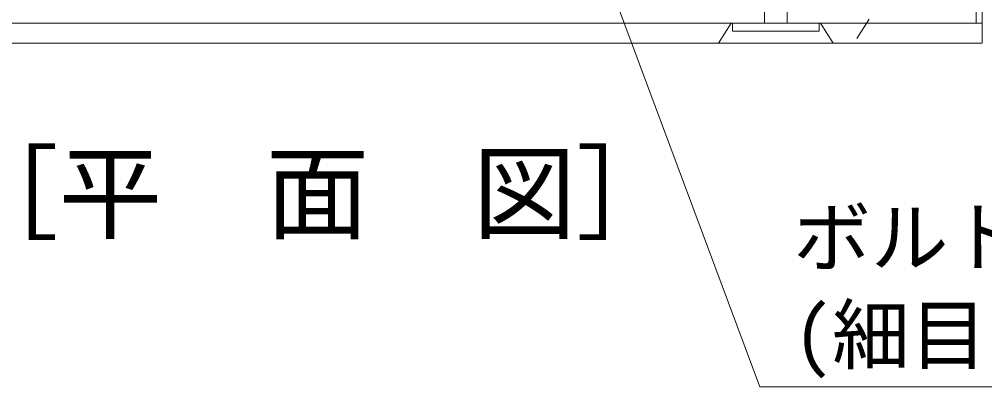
# Model space of a CAD drawing. Units: millimetres, scale not verified. Extents: x 42559 to 133118, y -58351 to -47326.
# Drawn here: x 123318 to 124043, y -51986 to -51710 of the extents above; entities that cross this region are included whole.
import ezdxf
from ezdxf.enums import TextEntityAlignment as Align

# ---------------------------------------------------------------- set-up
doc = ezdxf.new("R2010")
doc.units = ezdxf.units.MM
doc.header["$LTSCALE"] = 23
doc.linetypes.add('USER1', pattern=[1.35, 0.75, -0.6])
for name, color, linetype, lineweight in [('インサート', 92, 'USER1', 9), ('受枠', 3, 'Continuous', 9), ('引出線', 4, 'Continuous', 13), ('文字', 41, 'Continuous', 13), ('本体', 2, 'Continuous', 13)]:
    doc.layers.add(name, color=color, linetype=linetype, lineweight=lineweight)
doc.styles.add('ＭＳ ゴシック', font='')
doc.styles.get('ＭＳ ゴシック').set_extended_font_data('MS Gothic')

msp = doc.modelspace()

# ---------------------------------------------------------------- linework, layer by layer
at = {"layer": 'インサート'}
for p, q in [((123877.25, -51713.28), (123877.25, -51686.28)), ((123894.25, -51713.28), (123894.25, -51686.28)), ((123894.25, -51713.28), (123877.25, -51713.28))]:
    msp.add_line(p, q, dxfattribs=at)
at = {"layer": '受枠'}
for p, q in [((124036.25, -51713.28), (124036.25, -51173.28)), ((124040.75, -51713.28), (124040.75, -51173.28)), ((124040.75, -51713.28), (123042.75, -51713.28)), ((123853.25, -51719.28), (123853.25, -51713.28)), ((123918.25, -51719.28), (123918.25, -51713.28)), ((123918.25, -51719.28), (123853.25, -51719.28))]:
    msp.add_line(p, q, dxfattribs=at)
at = {"layer": '引出線'}
msp.add_lwpolyline([(123699.42, -51518.08), (123873.84, -51986.34), (124593.94, -51986.34)], dxfattribs=at)
at = {"layer": '本体'}
for p, q in [((124040.75, -51158.28), (124040.75, -51728.28)), ((123852.25, -51713.28), (123842.75, -51728.28)), ((123852.25, -51713.28), (123919.25, -51713.28)), ((123928.75, -51728.28), (123919.25, -51713.28)), ((123042.75, -51728.28), (124040.75, -51728.28))]:
    msp.add_line(p, q, dxfattribs=at)
at = {"layer": '本体', "linetype": 'USER1', "lineweight": 9}
msp.add_line((123955.75, -51710.28), (123944.25, -51728.28), dxfattribs=at)

# ---------------------------------------------------------------- texts
at = {"layer": '引出線', "style": 'ＭＳ ゴシック'}
for s, p in [('ボルト固定式グレーチング', (123898.84, -51908.3)), ('(細目)', (123898.84, -51981.43))]:
    msp.add_text(s, height=42.72, dxfattribs=at).set_placement(p, align=Align.BOTTOM_LEFT)
at = {"layer": '文字', "style": 'ＭＳ ゴシック'}
msp.add_text('［平\u3000面\u3000図］', height=56.96, dxfattribs=at).set_placement((123541.75, -51886.42), align=Align.BOTTOM_CENTER)

doc.saveas('drawing.dxf')
